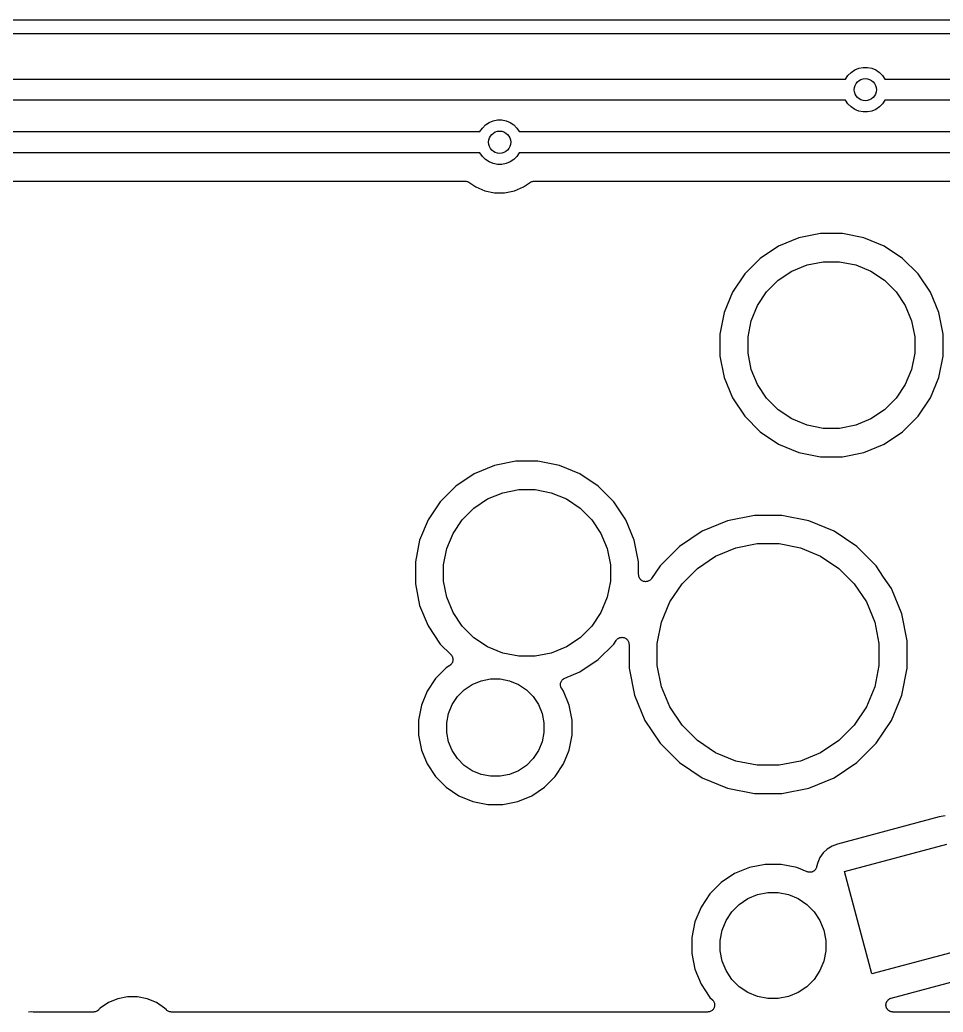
# Model space of a CAD drawing. Extents: x 0.5 to 11.2, y -6.4 to -1.8.
# Drawn here: x 8.626 to 9.279, y -4.149 to -3.446 of the extents above; entities that cross this region are included whole.
import ezdxf

# ---------------------------------------------------------------- set-up
doc = ezdxf.new("R2010")
doc.units = 0
doc.header["$MEASUREMENT"] = 0
doc.layers.add('BLACK', color=7, linetype='CONTINUOUS')

msp = doc.modelspace()

# ---------------------------------------------------------------- linework, layer by layer
at = {"layer": 'BLACK', "linetype": 'CONTINUOUS'}
for p, q in [((8.52667, -3.44589), (9.29028, -3.44589)), ((9.29028, -3.45589), (8.52667, -3.45589)), ((9.21202, -3.48532), (9.21422, -3.48313)), ((9.21422, -3.48313), (9.2168, -3.4814)), ((9.2168, -3.4814), (9.21966, -3.48022)), ((9.21966, -3.48022), (9.22271, -3.47961)), ((9.22271, -3.47961), (9.22581, -3.47961)), ((9.22581, -3.47961), (9.22885, -3.48022)), ((9.22885, -3.48022), (9.23172, -3.4814)), ((9.23172, -3.4814), (9.2343, -3.48313)), ((9.2343, -3.48313), (9.23649, -3.48532)), ((8.45819, -3.48786), (9.21033, -3.48786)), ((9.21033, -3.48786), (9.21202, -3.48532)), ((9.23649, -3.48532), (9.23819, -3.48786)), ((9.23819, -3.48786), (9.30323, -3.48786)), ((9.21033, -3.50286), (8.45819, -3.50286)), ((9.21202, -3.5054), (9.21033, -3.50286)), ((9.21422, -3.50759), (9.21202, -3.5054)), ((9.23649, -3.5054), (9.2343, -3.50759)), ((9.23819, -3.50286), (9.23649, -3.5054)), ((9.30183, -3.50286), (9.23819, -3.50286)), ((9.2168, -3.50931), (9.21422, -3.50759)), ((9.21966, -3.5105), (9.2168, -3.50931)), ((9.22271, -3.51111), (9.21966, -3.5105)), ((9.22581, -3.51111), (9.22271, -3.51111)), ((9.22885, -3.5105), (9.22581, -3.51111)), ((9.23172, -3.50931), (9.22885, -3.5105)), ((9.2343, -3.50759), (9.23172, -3.50931)), ((8.95529, -3.52031), (8.95787, -3.51859)), ((8.95787, -3.51859), (8.96073, -3.5174)), ((8.96073, -3.5174), (8.96377, -3.51679)), ((8.96377, -3.51679), (8.96688, -3.51679)), ((8.96688, -3.51679), (8.96992, -3.5174)), ((8.96992, -3.5174), (8.97279, -3.51859)), ((8.97279, -3.51859), (8.97536, -3.52031)), ((8.4583, -3.52504), (8.9514, -3.52504)), ((8.9514, -3.52504), (8.95309, -3.5225)), ((8.95309, -3.5225), (8.95529, -3.52031)), ((8.97536, -3.52031), (8.97756, -3.5225)), ((8.97756, -3.5225), (8.97925, -3.52504)), ((8.97925, -3.52504), (9.30268, -3.52504)), ((8.9514, -3.54004), (8.45975, -3.54004)), ((8.95309, -3.54258), (8.9514, -3.54004)), ((8.97925, -3.54004), (8.97756, -3.54258)), ((9.30128, -3.54004), (8.97925, -3.54004)), ((8.95529, -3.54478), (8.95309, -3.54258)), ((8.95787, -3.5465), (8.95529, -3.54478)), ((8.96073, -3.54769), (8.95787, -3.5465)), ((8.96377, -3.54829), (8.96073, -3.54769)), ((8.96992, -3.54769), (8.96688, -3.54829)), ((8.97279, -3.5465), (8.96992, -3.54769)), ((8.97536, -3.54478), (8.97279, -3.5465)), ((8.97756, -3.54258), (8.97536, -3.54478)), ((8.96688, -3.54829), (8.96377, -3.54829)), ((8.4653, -3.56004), (8.94062, -3.56004)), ((8.94062, -3.56004), (8.94063, -3.56004)), ((8.94063, -3.56004), (8.94063, -3.56004)), ((8.94063, -3.56004), (8.94063, -3.56004)), ((8.94063, -3.56004), (8.94069, -3.56004)), ((8.94069, -3.56004), (8.94115, -3.56009)), ((8.94115, -3.56009), (8.9416, -3.56014)), ((8.9416, -3.56014), (8.94163, -3.56015)), ((8.94163, -3.56015), (8.94166, -3.56015)), ((8.94166, -3.56015), (8.9421, -3.56029)), ((8.9421, -3.56029), (8.94254, -3.56043)), ((8.94254, -3.56043), (8.94256, -3.56044)), ((8.94256, -3.56044), (8.94259, -3.56045)), ((8.94259, -3.56045), (8.94299, -3.56067)), ((8.94299, -3.56067), (8.9434, -3.56089)), ((8.9434, -3.56089), (8.94839, -3.56422)), ((8.98226, -3.56422), (8.98725, -3.56089)), ((8.98725, -3.56089), (8.98726, -3.56088)), ((8.98726, -3.56088), (8.98731, -3.56085)), ((8.98726, -3.56088), (8.98726, -3.56088)), ((8.98726, -3.56088), (8.98726, -3.56088)), ((8.98731, -3.56085), (8.98772, -3.56063)), ((8.98772, -3.56063), (8.98813, -3.56042)), ((8.98813, -3.56042), (8.98815, -3.56041)), ((8.98815, -3.56041), (8.98818, -3.5604)), ((8.98818, -3.5604), (8.98862, -3.56027)), ((8.98862, -3.56027), (8.98906, -3.56014)), ((8.98906, -3.56014), (8.98909, -3.56014)), ((8.98909, -3.56014), (8.98912, -3.56013)), ((8.98912, -3.56013), (8.98957, -3.56009)), ((8.98957, -3.56009), (8.99003, -3.56004)), ((8.99003, -3.56004), (9.29458, -3.56004)), ((8.94839, -3.56422), (8.9549, -3.56692)), ((8.9549, -3.56692), (8.9618, -3.56829)), ((8.9618, -3.56829), (8.96885, -3.56829)), ((8.96885, -3.56829), (8.97575, -3.56692)), ((8.97575, -3.56692), (8.98226, -3.56422)), ((9.19251, -3.59712), (9.17723, -3.60016)), ((9.20808, -3.59712), (9.19251, -3.59712)), ((9.22335, -3.60016), (9.20808, -3.59712)), ((9.17723, -3.60016), (9.16285, -3.60612)), ((9.23774, -3.60612), (9.22335, -3.60016)), ((9.16285, -3.60612), (9.1499, -3.61477)), ((9.25069, -3.61477), (9.23774, -3.60612)), ((9.1499, -3.61477), (9.13889, -3.62578)), ((9.18307, -3.61939), (9.19448, -3.61712)), ((9.19448, -3.61712), (9.20611, -3.61712)), ((9.20611, -3.61712), (9.21752, -3.61939)), ((9.2617, -3.62578), (9.25069, -3.61477)), ((9.16265, -3.63031), (9.17232, -3.62384)), ((9.17232, -3.62384), (9.18307, -3.61939)), ((9.21752, -3.61939), (9.22826, -3.62384)), ((9.22826, -3.62384), (9.23794, -3.63031)), ((9.13889, -3.62578), (9.13023, -3.63873)), ((9.15442, -3.63853), (9.16265, -3.63031)), ((9.23794, -3.63031), (9.24616, -3.63853)), ((9.27035, -3.63873), (9.2617, -3.62578)), ((9.13023, -3.63873), (9.12427, -3.65312)), ((9.14796, -3.6482), (9.15442, -3.63853)), ((9.24616, -3.63853), (9.25263, -3.6482)), ((9.27631, -3.65312), (9.27035, -3.63873)), ((9.12427, -3.65312), (9.12124, -3.66839)), ((9.14351, -3.65895), (9.14796, -3.6482)), ((9.25263, -3.6482), (9.25708, -3.65895)), ((9.27935, -3.66839), (9.27631, -3.65312)), ((9.14124, -3.67036), (9.14351, -3.65895)), ((9.25708, -3.65895), (9.25935, -3.67036)), ((9.12124, -3.66839), (9.12124, -3.68396)), ((9.14124, -3.68199), (9.14124, -3.67036)), ((9.25935, -3.67036), (9.25935, -3.68199)), ((9.27935, -3.68396), (9.27935, -3.66839)), ((9.12124, -3.68396), (9.12427, -3.69924)), ((9.14351, -3.6934), (9.14124, -3.68199)), ((9.25935, -3.68199), (9.25708, -3.6934)), ((9.27631, -3.69924), (9.27935, -3.68396)), ((9.14796, -3.70415), (9.14351, -3.6934)), ((9.25708, -3.6934), (9.25263, -3.70415)), ((9.12427, -3.69924), (9.13023, -3.71362)), ((9.27035, -3.71362), (9.27631, -3.69924)), ((9.15442, -3.71382), (9.14796, -3.70415)), ((9.25263, -3.70415), (9.24616, -3.71382)), ((9.13023, -3.71362), (9.13889, -3.72657)), ((9.16265, -3.72205), (9.15442, -3.71382)), ((9.24616, -3.71382), (9.23794, -3.72205)), ((9.2617, -3.72657), (9.27035, -3.71362)), ((9.17232, -3.72851), (9.16265, -3.72205)), ((9.23794, -3.72205), (9.22826, -3.72851)), ((9.13889, -3.72657), (9.1499, -3.73758)), ((9.18307, -3.73296), (9.17232, -3.72851)), ((9.22826, -3.72851), (9.21752, -3.73296)), ((9.25069, -3.73758), (9.2617, -3.72657)), ((9.1499, -3.73758), (9.16285, -3.74623)), ((9.19448, -3.73523), (9.18307, -3.73296)), ((9.20611, -3.73523), (9.19448, -3.73523)), ((9.21752, -3.73296), (9.20611, -3.73523)), ((9.23774, -3.74623), (9.25069, -3.73758)), ((9.16285, -3.74623), (9.17723, -3.75219)), ((9.22335, -3.75219), (9.23774, -3.74623)), ((8.97691, -3.75842), (8.96163, -3.76146)), ((8.99248, -3.75842), (8.97691, -3.75842)), ((9.00775, -3.76146), (8.99248, -3.75842)), ((9.17723, -3.75219), (9.19251, -3.75523)), ((9.19251, -3.75523), (9.20808, -3.75523)), ((9.20808, -3.75523), (9.22335, -3.75219)), ((8.96163, -3.76146), (8.94725, -3.76742)), ((9.02214, -3.76742), (9.00775, -3.76146)), ((8.94725, -3.76742), (8.9343, -3.77607)), ((9.03509, -3.77607), (9.02214, -3.76742)), ((8.9343, -3.77607), (8.92329, -3.78708)), ((8.96747, -3.78069), (8.97888, -3.77842)), ((8.97888, -3.77842), (8.99051, -3.77842)), ((8.99051, -3.77842), (9.00192, -3.78069)), ((9.0461, -3.78708), (9.03509, -3.77607)), ((8.92329, -3.78708), (8.91463, -3.80003)), ((8.94705, -3.7916), (8.95672, -3.78514)), ((8.95672, -3.78514), (8.96747, -3.78069)), ((9.00192, -3.78069), (9.01267, -3.78514)), ((9.01267, -3.78514), (9.02234, -3.7916)), ((9.05475, -3.80003), (9.0461, -3.78708)), ((8.93882, -3.79983), (8.94705, -3.7916)), ((9.02234, -3.7916), (9.03056, -3.79983)), ((8.91463, -3.80003), (8.90868, -3.81441)), ((8.93236, -3.8095), (8.93882, -3.79983)), ((9.03056, -3.79983), (9.03703, -3.8095)), ((9.06071, -3.81441), (9.05475, -3.80003)), ((9.12673, -3.80053), (9.10881, -3.80795)), ((9.14576, -3.79674), (9.12673, -3.80053)), ((9.16516, -3.79674), (9.14576, -3.79674)), ((9.18419, -3.80053), (9.16516, -3.79674)), ((9.20212, -3.80795), (9.18419, -3.80053)), ((9.10881, -3.80795), (9.09267, -3.81873)), ((9.21825, -3.81873), (9.20212, -3.80795)), ((8.90868, -3.81441), (8.90564, -3.82969)), ((8.92791, -3.82025), (8.93236, -3.8095)), ((9.03703, -3.8095), (9.04148, -3.82025)), ((9.06375, -3.82969), (9.06071, -3.81441)), ((8.92564, -3.83166), (8.92791, -3.82025)), ((9.04148, -3.82025), (9.04375, -3.83166)), ((9.09267, -3.81873), (9.07895, -3.83245)), ((9.11828, -3.82568), (9.13257, -3.81976)), ((9.13257, -3.81976), (9.14773, -3.81674)), ((9.14773, -3.81674), (9.16319, -3.81674)), ((9.16319, -3.81674), (9.17836, -3.81976)), ((9.17836, -3.81976), (9.19265, -3.82568)), ((9.23197, -3.83245), (9.21825, -3.81873)), ((9.10542, -3.83427), (9.11828, -3.82568)), ((9.19265, -3.82568), (9.2055, -3.83427)), ((8.90564, -3.82969), (8.90564, -3.84526)), ((8.92564, -3.84329), (8.92564, -3.83166)), ((9.04375, -3.83166), (9.04375, -3.84329)), ((9.06375, -3.83873), (9.06375, -3.82969)), ((9.07895, -3.83245), (9.0729, -3.84151)), ((9.09449, -3.8452), (9.10542, -3.83427)), ((9.2055, -3.83427), (9.21644, -3.8452)), ((9.23728, -3.8404), (9.23197, -3.83245)), ((8.92791, -3.8547), (8.92564, -3.84329)), ((9.04375, -3.84329), (9.04148, -3.8547)), ((9.06379, -3.8392), (9.06375, -3.83873)), ((9.06384, -3.83969), (9.06379, -3.8392)), ((9.06384, -3.8397), (9.06384, -3.83969)), ((9.06384, -3.83969), (9.06384, -3.83969)), ((9.06398, -3.84015), (9.06384, -3.8397)), ((9.06412, -3.84062), (9.06398, -3.84015)), ((9.06412, -3.84063), (9.06412, -3.84062)), ((9.06435, -3.84106), (9.06412, -3.84063)), ((9.06412, -3.84063), (9.06412, -3.84063)), ((9.06458, -3.84148), (9.06435, -3.84106)), ((9.06458, -3.84149), (9.06458, -3.84148)), ((9.06458, -3.8415), (9.06458, -3.84149)), ((9.06489, -3.84187), (9.06458, -3.8415)), ((9.06519, -3.84224), (9.06489, -3.84187)), ((9.0652, -3.84225), (9.06519, -3.84224)), ((9.06557, -3.84256), (9.0652, -3.84225)), ((9.0652, -3.84225), (9.0652, -3.84225)), ((9.06594, -3.84287), (9.06557, -3.84256)), ((9.06595, -3.84287), (9.06594, -3.84287)), ((9.06638, -3.8431), (9.06595, -3.84287)), ((9.06595, -3.84287), (9.06595, -3.84287)), ((9.0668, -3.84333), (9.06638, -3.8431)), ((9.06681, -3.84334), (9.0668, -3.84333)), ((9.0668, -3.84333), (9.0668, -3.84333)), ((9.07105, -3.84314), (9.07062, -3.84336)), ((9.07147, -3.84292), (9.07105, -3.84314)), ((9.07148, -3.84292), (9.07147, -3.84292)), ((9.07149, -3.84291), (9.07148, -3.84292)), ((9.07186, -3.84261), (9.07149, -3.84291)), ((9.07224, -3.84231), (9.07186, -3.84261)), ((9.07225, -3.8423), (9.07224, -3.8423)), ((9.07224, -3.8423), (9.07224, -3.84231)), ((9.07255, -3.84194), (9.07225, -3.8423)), ((9.07287, -3.84156), (9.07255, -3.84194)), ((9.0729, -3.84151), (9.07287, -3.84155)), ((9.07287, -3.84155), (9.07287, -3.84155)), ((9.07287, -3.84155), (9.07287, -3.84155)), ((9.07287, -3.84155), (9.07287, -3.84156)), ((9.24275, -3.84859), (9.23728, -3.8404)), ((9.23728, -3.8404), (9.23728, -3.8404)), ((8.90564, -3.84526), (8.90868, -3.86053)), ((9.06728, -3.84348), (9.06681, -3.84334)), ((9.06773, -3.84362), (9.06728, -3.84348)), ((9.06774, -3.84362), (9.06773, -3.84362)), ((9.06774, -3.84363), (9.06774, -3.84362)), ((9.06823, -3.84368), (9.06774, -3.84363)), ((9.0687, -3.84373), (9.06823, -3.84368)), ((9.06871, -3.84373), (9.0687, -3.84373)), ((9.06919, -3.84368), (9.06871, -3.84373)), ((9.06871, -3.84373), (9.06871, -3.84373)), ((9.06967, -3.84364), (9.06919, -3.84368)), ((9.06968, -3.84364), (9.06967, -3.84364)), ((9.07015, -3.8435), (9.06968, -3.84364)), ((9.06968, -3.84364), (9.06968, -3.84364)), ((9.07061, -3.84337), (9.07015, -3.8435)), ((9.07062, -3.84336), (9.07061, -3.84337)), ((9.07061, -3.84337), (9.07061, -3.84337)), ((9.0859, -3.85806), (9.09449, -3.8452)), ((9.21644, -3.8452), (9.22503, -3.85806)), ((9.25018, -3.86651), (9.24275, -3.84859)), ((8.93236, -3.86545), (8.92791, -3.8547)), ((9.04148, -3.8547), (9.03703, -3.86545)), ((8.90868, -3.86053), (8.91463, -3.87492)), ((9.07998, -3.87235), (9.0859, -3.85806)), ((9.22503, -3.85806), (9.23095, -3.87235)), ((8.93882, -3.87512), (8.93236, -3.86545)), ((9.03703, -3.86545), (9.03056, -3.87512)), ((9.25396, -3.88554), (9.25018, -3.86651)), ((8.91463, -3.87492), (8.92329, -3.88787)), ((8.94705, -3.88335), (8.93882, -3.87512)), ((9.03056, -3.87512), (9.02234, -3.88335)), ((9.07696, -3.88751), (9.07998, -3.87235)), ((9.23095, -3.87235), (9.23396, -3.88751)), ((8.95672, -3.88981), (8.94705, -3.88335)), ((9.02234, -3.88335), (9.01267, -3.88981)), ((9.0461, -3.88787), (9.04781, -3.88531)), ((9.04781, -3.88531), (9.04784, -3.88527)), ((9.04784, -3.88526), (9.04816, -3.88488)), ((9.04784, -3.88527), (9.04784, -3.88526)), ((9.04784, -3.88527), (9.04784, -3.88527)), ((9.04784, -3.88527), (9.04784, -3.88527)), ((9.04816, -3.88488), (9.04846, -3.88452)), ((9.04846, -3.88452), (9.04847, -3.88452)), ((9.04847, -3.88451), (9.04886, -3.88421)), ((9.04847, -3.88452), (9.04847, -3.88451)), ((9.04886, -3.88421), (9.04923, -3.88391)), ((9.04923, -3.88391), (9.04923, -3.8839)), ((9.04923, -3.8839), (9.04924, -3.8839)), ((9.04924, -3.8839), (9.04966, -3.88368)), ((9.04966, -3.88368), (9.05009, -3.88346)), ((9.05009, -3.88346), (9.0501, -3.88345)), ((9.0501, -3.88345), (9.05056, -3.88332)), ((9.0501, -3.88345), (9.0501, -3.88345)), ((9.05056, -3.88332), (9.05103, -3.88318)), ((9.05103, -3.88318), (9.05103, -3.88318)), ((9.05103, -3.88318), (9.05104, -3.88318)), ((9.05104, -3.88318), (9.05152, -3.88314)), ((9.05152, -3.88314), (9.052, -3.88309)), ((9.052, -3.88309), (9.052, -3.88309)), ((9.052, -3.88309), (9.05201, -3.88309)), ((9.05201, -3.88309), (9.05249, -3.88314)), ((9.05249, -3.88314), (9.05297, -3.88319)), ((9.05297, -3.88319), (9.05297, -3.8832)), ((9.05297, -3.8832), (9.05298, -3.8832)), ((9.05298, -3.8832), (9.05344, -3.88334)), ((9.05344, -3.88334), (9.0539, -3.88348)), ((9.0539, -3.88348), (9.05391, -3.88349)), ((9.05391, -3.88349), (9.05391, -3.88349)), ((9.05391, -3.88349), (9.05434, -3.88372)), ((9.05434, -3.88372), (9.05476, -3.88395)), ((9.05476, -3.88395), (9.05476, -3.88395)), ((9.05476, -3.88395), (9.05477, -3.88395)), ((9.05477, -3.88395), (9.05514, -3.88426)), ((9.05514, -3.88426), (9.05551, -3.88457)), ((9.05551, -3.88457), (9.05552, -3.88457)), ((9.05552, -3.88457), (9.05552, -3.88458)), ((9.05552, -3.88458), (9.05582, -3.88495)), ((9.05582, -3.88495), (9.05613, -3.88532)), ((9.05613, -3.88532), (9.05613, -3.88533)), ((9.05613, -3.88533), (9.05613, -3.88534)), ((9.05613, -3.88534), (9.05636, -3.88575)), ((8.92329, -3.88787), (8.93079, -3.89537)), ((8.96747, -3.89426), (8.95672, -3.88981)), ((9.01267, -3.88981), (9.00192, -3.89426)), ((9.03509, -3.89888), (9.0461, -3.88787)), ((9.05636, -3.88575), (9.05659, -3.88619)), ((9.05659, -3.88619), (9.05659, -3.88619)), ((9.05659, -3.88619), (9.05659, -3.8862)), ((9.05659, -3.8862), (9.05673, -3.88666)), ((9.05673, -3.88666), (9.05687, -3.88712)), ((9.05687, -3.88712), (9.05687, -3.88713)), ((9.05687, -3.88713), (9.05687, -3.88713)), ((9.05687, -3.88713), (9.05692, -3.88762)), ((9.05692, -3.88762), (9.05696, -3.88809)), ((9.05696, -3.88809), (9.05696, -3.90495)), ((9.07696, -3.90298), (9.07696, -3.88751)), ((9.23396, -3.88751), (9.23396, -3.90298)), ((9.25396, -3.90495), (9.25396, -3.88554)), ((8.93079, -3.89537), (8.93082, -3.8954)), ((8.93082, -3.8954), (8.93082, -3.8954)), ((8.93082, -3.8954), (8.93082, -3.8954)), ((8.93082, -3.8954), (8.93084, -3.89542)), ((8.93084, -3.89542), (8.93114, -3.8958)), ((8.93114, -3.8958), (8.93143, -3.89616)), ((8.93143, -3.89616), (8.93144, -3.89618)), ((8.93144, -3.89618), (8.93145, -3.89619)), ((8.93145, -3.89619), (8.93167, -3.89661)), ((8.93167, -3.89661), (8.93189, -3.89703)), ((8.93189, -3.89703), (8.93189, -3.89704)), ((8.93189, -3.89704), (8.9319, -3.89705)), ((8.9319, -3.89705), (8.93203, -3.89751)), ((8.93203, -3.89751), (8.93217, -3.89796)), ((8.93221, -3.89943), (8.93216, -3.8999)), ((8.93217, -3.89796), (8.93217, -3.89798)), ((8.93217, -3.89798), (8.93217, -3.89799)), ((8.93217, -3.89799), (8.93221, -3.89845)), ((8.93221, -3.89845), (8.93226, -3.89893)), ((8.93226, -3.89896), (8.93221, -3.89943)), ((8.93226, -3.89893), (8.93225, -3.89895)), ((8.93225, -3.89895), (8.93226, -3.89896)), ((8.97888, -3.89653), (8.96747, -3.89426)), ((8.99051, -3.89653), (8.97888, -3.89653)), ((9.00192, -3.89426), (8.99051, -3.89653)), ((9.02214, -3.90753), (9.03509, -3.89888)), ((8.92757, -3.90471), (8.91998, -3.9123)), ((8.93003, -3.90307), (8.92757, -3.90471)), ((8.9304, -3.90277), (8.93003, -3.90307)), ((8.93077, -3.90247), (8.9304, -3.90277)), ((8.93078, -3.90246), (8.93077, -3.90247)), ((8.93079, -3.90245), (8.93078, -3.90246)), ((8.93109, -3.90208), (8.93079, -3.90245)), ((8.93139, -3.90172), (8.93109, -3.90208)), ((8.9314, -3.90171), (8.93139, -3.90172)), ((8.93141, -3.9017), (8.9314, -3.90171)), ((8.93163, -3.90128), (8.93141, -3.9017)), ((8.93186, -3.90086), (8.93163, -3.90128)), ((8.93187, -3.90084), (8.93186, -3.90085)), ((8.93186, -3.90085), (8.93186, -3.90086)), ((8.93201, -3.90038), (8.93187, -3.90084)), ((8.93215, -3.89993), (8.93201, -3.90038)), ((8.93216, -3.8999), (8.93215, -3.89992)), ((8.93215, -3.89992), (8.93215, -3.89993)), ((9.05696, -3.90495), (9.06075, -3.92398)), ((9.07998, -3.91814), (9.07696, -3.90298)), ((9.23396, -3.90298), (9.23095, -3.91814)), ((9.25018, -3.92398), (9.25396, -3.90495)), ((8.91998, -3.9123), (8.91403, -3.92122)), ((8.95223, -3.91388), (8.95888, -3.91256)), ((8.95888, -3.91256), (8.96567, -3.91256)), ((8.96567, -3.91256), (8.97233, -3.91388)), ((9.00929, -3.91374), (9.00959, -3.91338)), ((9.00959, -3.91338), (9.0099, -3.91301)), ((9.0099, -3.91301), (9.00991, -3.913)), ((9.00991, -3.913), (9.00992, -3.91299)), ((9.00992, -3.91299), (9.01029, -3.91269)), ((9.01029, -3.91269), (9.01065, -3.91239)), ((9.01065, -3.91239), (9.01067, -3.91239)), ((9.01067, -3.91239), (9.01068, -3.91238)), ((9.01068, -3.91238), (9.0111, -3.91216)), ((9.0111, -3.91216), (9.01151, -3.91193)), ((9.01151, -3.91193), (9.02214, -3.90753)), ((8.93552, -3.92505), (8.94032, -3.92025)), ((8.94032, -3.92025), (8.94596, -3.91648)), ((8.94596, -3.91648), (8.95223, -3.91388)), ((8.97233, -3.91388), (8.9786, -3.91648)), ((8.9786, -3.91648), (8.98424, -3.92025)), ((8.98424, -3.92025), (8.98904, -3.92505)), ((9.00843, -3.9165), (9.00848, -3.91602)), ((9.00843, -3.91651), (9.00843, -3.9165)), ((9.00843, -3.91653), (9.00843, -3.91651)), ((9.00847, -3.917), (9.00843, -3.91653)), ((9.00851, -3.91747), (9.00847, -3.917)), ((9.00848, -3.91602), (9.00853, -3.91556)), ((9.00852, -3.91748), (9.00851, -3.91747)), ((9.00852, -3.9175), (9.00852, -3.91748)), ((9.00865, -3.91795), (9.00852, -3.9175)), ((9.00853, -3.91553), (9.00867, -3.91508)), ((9.00853, -3.91554), (9.00853, -3.91553)), ((9.00853, -3.91556), (9.00853, -3.91554)), ((9.00878, -3.91841), (9.00865, -3.91795)), ((9.00867, -3.91508), (9.00881, -3.91462)), ((9.00879, -3.91842), (9.00878, -3.91841)), ((9.00879, -3.91843), (9.00879, -3.91842)), ((9.00901, -3.91885), (9.00879, -3.91843)), ((9.00881, -3.91462), (9.00882, -3.91461)), ((9.00882, -3.91461), (9.00883, -3.9146)), ((9.00883, -3.9146), (9.00905, -3.91418)), ((9.00923, -3.91927), (9.00901, -3.91885)), ((9.00905, -3.91418), (9.00928, -3.91376)), ((9.00925, -3.9193), (9.00923, -3.91927)), ((9.00927, -3.91933), (9.00925, -3.9193)), ((9.00925, -3.9193), (9.00925, -3.9193)), ((9.00925, -3.9193), (9.00925, -3.9193)), ((9.01053, -3.92122), (9.00927, -3.91933)), ((9.00928, -3.91376), (9.00929, -3.91375)), ((9.00929, -3.91375), (9.00929, -3.91374)), ((9.0859, -3.93243), (9.07998, -3.91814)), ((9.23095, -3.91814), (9.22503, -3.93243)), ((8.91403, -3.92122), (8.90992, -3.93113)), ((8.93175, -3.93069), (8.93552, -3.92505)), ((8.98904, -3.92505), (8.99281, -3.93069)), ((9.01463, -3.93113), (9.01053, -3.92122)), ((9.06075, -3.92398), (9.06817, -3.9419)), ((9.24821, -3.92872), (9.25018, -3.92398)), ((8.90992, -3.93113), (8.90783, -3.94165)), ((8.92915, -3.93696), (8.93175, -3.93069)), ((8.99281, -3.93069), (8.9954, -3.93696)), ((9.01673, -3.94165), (9.01463, -3.93113)), ((9.09449, -3.94528), (9.0859, -3.93243)), ((9.22503, -3.93243), (9.21644, -3.94528)), ((9.24275, -3.9419), (9.24821, -3.92872)), ((9.24821, -3.92872), (9.24821, -3.92872)), ((8.90783, -3.94165), (8.90783, -3.95237)), ((8.92783, -3.94361), (8.92915, -3.93696)), ((8.9954, -3.93696), (8.99673, -3.94361)), ((9.01673, -3.95237), (9.01673, -3.94165)), ((8.92783, -3.9504), (8.92783, -3.94361)), ((8.99673, -3.94361), (8.99673, -3.9504)), ((9.06817, -3.9419), (9.07895, -3.95803)), ((9.10542, -3.95622), (9.09449, -3.94528)), ((9.21644, -3.94528), (9.2055, -3.95622)), ((9.23197, -3.95803), (9.24275, -3.9419)), ((8.90783, -3.95237), (8.90992, -3.96289)), ((8.92915, -3.95706), (8.92783, -3.9504)), ((8.99673, -3.9504), (8.9954, -3.95706)), ((9.01463, -3.96289), (9.01673, -3.95237)), ((8.93175, -3.96333), (8.92915, -3.95706)), ((8.9954, -3.95706), (8.99281, -3.96333)), ((9.07895, -3.95803), (9.09267, -3.97175)), ((9.11828, -3.96481), (9.10542, -3.95622)), ((9.2055, -3.95622), (9.19265, -3.96481)), ((9.21825, -3.97175), (9.23197, -3.95803)), ((8.90992, -3.96289), (8.91403, -3.9728)), ((8.93552, -3.96897), (8.93175, -3.96333)), ((8.94032, -3.97377), (8.93552, -3.96897)), ((8.98904, -3.96897), (8.98424, -3.97377)), ((8.99281, -3.96333), (8.98904, -3.96897)), ((9.01053, -3.9728), (9.01463, -3.96289)), ((9.13257, -3.97073), (9.11828, -3.96481)), ((9.19265, -3.96481), (9.17836, -3.97073)), ((8.91403, -3.9728), (8.91998, -3.98172)), ((8.94596, -3.97754), (8.94032, -3.97377)), ((8.98424, -3.97377), (8.9786, -3.97754)), ((9.00457, -3.98172), (9.01053, -3.9728)), ((9.09267, -3.97175), (9.10881, -3.98253)), ((9.14773, -3.97374), (9.13257, -3.97073)), ((9.16319, -3.97374), (9.14773, -3.97374)), ((9.17836, -3.97073), (9.16319, -3.97374)), ((9.20212, -3.98253), (9.21825, -3.97175)), ((8.91998, -3.98172), (8.92757, -3.9893)), ((8.95223, -3.98013), (8.94596, -3.97754)), ((8.95888, -3.98146), (8.95223, -3.98013)), ((8.96567, -3.98146), (8.95888, -3.98146)), ((8.97233, -3.98013), (8.96567, -3.98146)), ((8.9786, -3.97754), (8.97233, -3.98013)), ((8.99699, -3.9893), (9.00457, -3.98172)), ((9.10881, -3.98253), (9.12673, -3.98996)), ((9.18419, -3.98996), (9.20212, -3.98253)), ((8.92757, -3.9893), (8.93649, -3.99526)), ((8.98807, -3.99526), (8.99699, -3.9893)), ((9.12673, -3.98996), (9.14576, -3.99374)), ((9.16516, -3.99374), (9.18419, -3.98996)), ((8.93649, -3.99526), (8.9464, -3.99936)), ((8.97816, -3.99936), (8.98807, -3.99526)), ((9.14576, -3.99374), (9.16516, -3.99374)), ((8.9464, -3.99936), (8.95692, -4.00146)), ((8.95692, -4.00146), (8.96764, -4.00146)), ((8.96764, -4.00146), (8.97816, -3.99936)), ((9.27659, -4.01019), (9.20462, -4.02947)), ((9.28073, -4.00951), (9.27659, -4.01019)), ((9.19736, -4.03303), (9.19449, -4.03572)), ((9.20071, -4.03095), (9.19736, -4.03303)), ((9.20462, -4.02947), (9.20071, -4.03095)), ((9.2096, -4.04897), (9.28204, -4.02956)), ((9.19219, -4.03892), (9.19056, -4.04251)), ((9.19449, -4.03572), (9.19219, -4.03892)), ((9.14216, -4.04608), (9.13169, -4.05041)), ((9.15327, -4.04387), (9.14216, -4.04608)), ((9.16459, -4.04387), (9.15327, -4.04387)), ((9.1757, -4.04608), (9.16459, -4.04387)), ((9.18305, -4.04912), (9.1757, -4.04608)), ((9.18929, -4.04696), (9.18911, -4.04731)), ((9.18949, -4.04663), (9.18929, -4.04696)), ((9.18953, -4.04654), (9.18949, -4.04663)), ((9.18957, -4.04645), (9.18953, -4.04654)), ((9.18969, -4.04608), (9.18957, -4.04645)), ((9.18982, -4.04571), (9.18969, -4.04608)), ((9.18984, -4.04564), (9.18982, -4.04571)), ((9.19056, -4.04251), (9.18984, -4.04564)), ((9.13169, -4.05041), (9.12228, -4.05671)), ((9.18343, -4.04924), (9.18305, -4.04912)), ((9.1838, -4.04937), (9.18343, -4.04924)), ((9.18389, -4.04938), (9.1838, -4.04937)), ((9.18399, -4.04941), (9.18389, -4.04938)), ((9.18438, -4.04945), (9.18399, -4.04941)), ((9.18476, -4.0495), (9.18438, -4.04945)), ((9.18486, -4.0495), (9.18476, -4.0495)), ((9.18496, -4.0495), (9.18486, -4.0495)), ((9.18535, -4.04947), (9.18496, -4.0495)), ((9.18574, -4.04945), (9.18535, -4.04947)), ((9.18583, -4.04942), (9.18574, -4.04945)), ((9.18593, -4.04941), (9.18583, -4.04942)), ((9.1863, -4.0493), (9.18593, -4.04941)), ((9.18668, -4.0492), (9.1863, -4.0493)), ((9.18677, -4.04916), (9.18668, -4.0492)), ((9.18686, -4.04913), (9.18677, -4.04916)), ((9.18721, -4.04895), (9.18686, -4.04913)), ((9.18756, -4.04878), (9.18721, -4.04895)), ((9.18764, -4.04872), (9.18756, -4.04878)), ((9.18773, -4.04867), (9.18764, -4.04872)), ((9.18803, -4.04843), (9.18773, -4.04867)), ((9.18834, -4.04819), (9.18803, -4.04843)), ((9.18841, -4.04812), (9.18834, -4.04819)), ((9.18848, -4.04806), (9.18841, -4.04812)), ((9.18873, -4.04776), (9.18848, -4.04806)), ((9.18899, -4.04747), (9.18873, -4.04776)), ((9.18904, -4.04738), (9.18899, -4.04747)), ((9.18911, -4.04731), (9.18904, -4.04738)), ((9.22901, -4.12142), (9.2096, -4.04897)), ((9.12228, -4.05671), (9.11427, -4.06472)), ((9.11427, -4.06472), (9.10797, -4.07413)), ((9.13503, -4.07224), (9.14117, -4.06814)), ((9.14117, -4.06814), (9.14799, -4.06531)), ((9.14799, -4.06531), (9.15524, -4.06387)), ((9.15524, -4.06387), (9.16262, -4.06387)), ((9.16262, -4.06387), (9.16987, -4.06531)), ((9.16987, -4.06531), (9.17669, -4.06814)), ((9.17669, -4.06814), (9.18284, -4.07224)), ((9.10797, -4.07413), (9.10364, -4.0846)), ((9.1298, -4.07747), (9.13503, -4.07224)), ((9.18284, -4.07224), (9.18806, -4.07747)), ((9.1257, -4.08361), (9.1298, -4.07747)), ((9.18806, -4.07747), (9.19216, -4.08361)), ((9.10364, -4.0846), (9.10143, -4.09571)), ((9.12287, -4.09043), (9.1257, -4.08361)), ((9.19216, -4.08361), (9.19499, -4.09043)), ((9.10143, -4.09571), (9.10143, -4.10703)), ((9.12143, -4.09768), (9.12287, -4.09043)), ((9.19499, -4.09043), (9.19643, -4.09768)), ((9.12143, -4.10506), (9.12143, -4.09768)), ((9.19643, -4.09768), (9.19643, -4.10506)), ((9.30145, -4.102), (9.22901, -4.12142)), ((9.10143, -4.10703), (9.10364, -4.11814)), ((9.12287, -4.11231), (9.12143, -4.10506)), ((9.19643, -4.10506), (9.19499, -4.11231)), ((9.1257, -4.11913), (9.12287, -4.11231)), ((9.19499, -4.11231), (9.19216, -4.11913)), ((9.10364, -4.11814), (9.10797, -4.12861)), ((9.1298, -4.12528), (9.1257, -4.11913)), ((9.19216, -4.11913), (9.18806, -4.12528)), ((9.24261, -4.1386), (9.30642, -4.1215)), ((9.10797, -4.12861), (9.11427, -4.13802)), ((9.13503, -4.1305), (9.1298, -4.12528)), ((9.14117, -4.1346), (9.13503, -4.1305)), ((9.18284, -4.1305), (9.17669, -4.1346)), ((9.18806, -4.12528), (9.18284, -4.1305)), ((8.70178, -4.13768), (8.69487, -4.13906)), ((8.70882, -4.13768), (8.70178, -4.13768)), ((8.71572, -4.13906), (8.70882, -4.13768)), ((9.11427, -4.13802), (9.11614, -4.1399)), ((9.14799, -4.13743), (9.14117, -4.1346)), ((9.15524, -4.13887), (9.14799, -4.13743)), ((9.16987, -4.13743), (9.16262, -4.13887)), ((9.17669, -4.1346), (9.16987, -4.13743)), ((8.68836, -4.14175), (8.68251, -4.14566)), ((8.69487, -4.13906), (8.68836, -4.14175)), ((8.72223, -4.14175), (8.71572, -4.13906)), ((8.72808, -4.14567), (8.72223, -4.14175)), ((9.11614, -4.1399), (9.11618, -4.13993)), ((9.11618, -4.13993), (9.11618, -4.13993)), ((9.11618, -4.13993), (9.11618, -4.13993)), ((9.11618, -4.13993), (9.11619, -4.13995)), ((9.11619, -4.13995), (9.11649, -4.14032)), ((9.11649, -4.14032), (9.11679, -4.14069)), ((9.11679, -4.14069), (9.11679, -4.1407)), ((9.11679, -4.1407), (9.1168, -4.14071)), ((9.1168, -4.14071), (9.11702, -4.14114)), ((9.11721, -4.14539), (9.11698, -4.14581)), ((9.11702, -4.14114), (9.11724, -4.14156)), ((9.11736, -4.14491), (9.11721, -4.14537)), ((9.11721, -4.14537), (9.11721, -4.14538)), ((9.11721, -4.14538), (9.11721, -4.14539)), ((9.11724, -4.14156), (9.11724, -4.14157)), ((9.11724, -4.14157), (9.11725, -4.14158)), ((9.11725, -4.14158), (9.11738, -4.14204)), ((9.1175, -4.14445), (9.11736, -4.14491)), ((9.11738, -4.14204), (9.11752, -4.1425)), ((9.11755, -4.14397), (9.1175, -4.14444)), ((9.1175, -4.14444), (9.1175, -4.14445)), ((9.1175, -4.14445), (9.1175, -4.14445)), ((9.11752, -4.1425), (9.11752, -4.1425)), ((9.11752, -4.1425), (9.11752, -4.14251)), ((9.11752, -4.14251), (9.11756, -4.14299)), ((9.1176, -4.14348), (9.11755, -4.14397)), ((9.11756, -4.14299), (9.1176, -4.14347)), ((9.1176, -4.14347), (9.1176, -4.14348)), ((9.1176, -4.14348), (9.1176, -4.14348)), ((9.16262, -4.13887), (9.15524, -4.13887)), ((9.2389, -4.1434), (9.23894, -4.14308)), ((9.23892, -4.14356), (9.2389, -4.1434)), ((9.23891, -4.14373), (9.23892, -4.14356)), ((9.23896, -4.14405), (9.23891, -4.14373)), ((9.23894, -4.14308), (9.23895, -4.14275)), ((9.23895, -4.14275), (9.23899, -4.14259)), ((9.23899, -4.14437), (9.23896, -4.14405)), ((9.23899, -4.14259), (9.239, -4.14243)), ((9.23904, -4.14453), (9.23899, -4.14437)), ((9.239, -4.14243), (9.2391, -4.14212)), ((9.23906, -4.14469), (9.23904, -4.14453)), ((9.23917, -4.145), (9.23906, -4.14469)), ((9.2391, -4.14212), (9.23917, -4.1418)), ((9.23917, -4.1418), (9.23924, -4.14165)), ((9.23927, -4.14531), (9.23917, -4.145)), ((9.23924, -4.14165), (9.23929, -4.14149)), ((9.23934, -4.14545), (9.23927, -4.14531)), ((9.23929, -4.14149), (9.23945, -4.14121)), ((9.2394, -4.14561), (9.23934, -4.14545)), ((9.23945, -4.14121), (9.23958, -4.14092)), ((9.23958, -4.14092), (9.23968, -4.14078)), ((9.23968, -4.14078), (9.23976, -4.14064)), ((9.23976, -4.14064), (9.23996, -4.14039)), ((9.23996, -4.14039), (9.24015, -4.14013)), ((9.24015, -4.14013), (9.24027, -4.14001)), ((9.24027, -4.14001), (9.24038, -4.13988)), ((9.24038, -4.13988), (9.24063, -4.13968)), ((9.24063, -4.13968), (9.24086, -4.13946)), ((9.24086, -4.13946), (9.24101, -4.13937)), ((9.24101, -4.13937), (9.24113, -4.13927)), ((9.24113, -4.13927), (9.24142, -4.13912)), ((9.24142, -4.13912), (9.24169, -4.13895)), ((9.24169, -4.13895), (9.24185, -4.13889)), ((9.24185, -4.13889), (9.242, -4.13881)), ((9.242, -4.13881), (9.2423, -4.13872)), ((9.2423, -4.13872), (9.24261, -4.1386)), ((8.63345, -4.14834), (8.63166, -4.14859)), ((8.63509, -4.14842), (8.63345, -4.14834)), ((8.63519, -4.14842), (8.63509, -4.14842)), ((8.63529, -4.14843), (8.63519, -4.14842)), ((8.63536, -4.14843), (8.63529, -4.14843)), ((8.67767, -4.14843), (8.63536, -4.14843)), ((8.67813, -4.14839), (8.67767, -4.14843)), ((8.67859, -4.14835), (8.67813, -4.14839)), ((8.67861, -4.14834), (8.67859, -4.14835)), ((8.67864, -4.14834), (8.67861, -4.14834)), ((8.67908, -4.1482), (8.67864, -4.14834)), ((8.67953, -4.14807), (8.67908, -4.1482)), ((8.67955, -4.14806), (8.67953, -4.14807)), ((8.67958, -4.14806), (8.67955, -4.14806)), ((8.67998, -4.14784), (8.67958, -4.14806)), ((8.68039, -4.14763), (8.67998, -4.14784)), ((8.68041, -4.14761), (8.68039, -4.14763)), ((8.68044, -4.1476), (8.68041, -4.14761)), ((8.68079, -4.1473), (8.68044, -4.1476)), ((8.68116, -4.14702), (8.68079, -4.1473)), ((8.68119, -4.14698), (8.68116, -4.14702)), ((8.68121, -4.14697), (8.68119, -4.14698)), ((8.68119, -4.14698), (8.68119, -4.14698)), ((8.68119, -4.14698), (8.68119, -4.14698)), ((8.68251, -4.14566), (8.68121, -4.14697)), ((8.72939, -4.14697), (8.72808, -4.14567)), ((8.72974, -4.14726), (8.72939, -4.14697)), ((8.7301, -4.14756), (8.72974, -4.14726)), ((8.73012, -4.14757), (8.7301, -4.14756)), ((8.73014, -4.14759), (8.73012, -4.14757)), ((8.73055, -4.14781), (8.73014, -4.14759)), ((8.73095, -4.14803), (8.73055, -4.14781)), ((8.73098, -4.14804), (8.73095, -4.14803)), ((8.731, -4.14805), (8.73098, -4.14804)), ((8.73144, -4.14818), (8.731, -4.14805)), ((8.73188, -4.14832), (8.73144, -4.14818)), ((8.73191, -4.14833), (8.73188, -4.14832)), ((8.73193, -4.14833), (8.73191, -4.14833)), ((8.73239, -4.14838), (8.73193, -4.14833)), ((8.73285, -4.14843), (8.73239, -4.14838)), ((8.7329, -4.14843), (8.73285, -4.14843)), ((8.73291, -4.14843), (8.7329, -4.14843)), ((8.73292, -4.14843), (8.73291, -4.14843)), ((8.73291, -4.14843), (8.73291, -4.14843)), ((9.1126, -4.14843), (8.73292, -4.14843)), ((9.11308, -4.14839), (9.1126, -4.14843)), ((9.11356, -4.14834), (9.11308, -4.14839)), ((9.11357, -4.14834), (9.11356, -4.14834)), ((9.11358, -4.14834), (9.11357, -4.14834)), ((9.11402, -4.1482), (9.11358, -4.14834)), ((9.11449, -4.14806), (9.11402, -4.1482)), ((9.1145, -4.14806), (9.11449, -4.14806)), ((9.11451, -4.14806), (9.1145, -4.14806)), ((9.11493, -4.14783), (9.11451, -4.14806)), ((9.11536, -4.14761), (9.11493, -4.14783)), ((9.11537, -4.1476), (9.11536, -4.1476)), ((9.11536, -4.1476), (9.11536, -4.14761)), ((9.11574, -4.1473), (9.11537, -4.1476)), ((9.11612, -4.14699), (9.11574, -4.1473)), ((9.11613, -4.14698), (9.11612, -4.14699)), ((9.11612, -4.14699), (9.11612, -4.14699)), ((9.11643, -4.14661), (9.11613, -4.14698)), ((9.11674, -4.14624), (9.11643, -4.14661)), ((9.11675, -4.14623), (9.11674, -4.14623)), ((9.11674, -4.14623), (9.11674, -4.14624)), ((9.11698, -4.14581), (9.11675, -4.14623)), ((9.23957, -4.14588), (9.2394, -4.14561)), ((9.23972, -4.14617), (9.23957, -4.14588)), ((9.23982, -4.1463), (9.23972, -4.14617)), ((9.23991, -4.14644), (9.23982, -4.1463)), ((9.24013, -4.14668), (9.23991, -4.14644)), ((9.24033, -4.14693), (9.24013, -4.14668)), ((9.24046, -4.14704), (9.24033, -4.14693)), ((9.24057, -4.14716), (9.24046, -4.14704)), ((9.24083, -4.14735), (9.24057, -4.14716)), ((9.24108, -4.14756), (9.24083, -4.14735)), ((9.24122, -4.14764), (9.24108, -4.14756)), ((9.24136, -4.14774), (9.24122, -4.14764)), ((9.24165, -4.14787), (9.24136, -4.14774)), ((9.24193, -4.14803), (9.24165, -4.14787)), ((9.24209, -4.14808), (9.24193, -4.14803)), ((9.24224, -4.14815), (9.24209, -4.14808)), ((9.24255, -4.14823), (9.24224, -4.14815)), ((9.24286, -4.14832), (9.24255, -4.14823)), ((9.24303, -4.14834), (9.24286, -4.14832)), ((9.24319, -4.14838), (9.24303, -4.14834)), ((9.24351, -4.1484), (9.24319, -4.14838)), ((9.24383, -4.14843), (9.24351, -4.1484)), ((9.2439, -4.14843), (9.24383, -4.14843)), ((9.47124, -4.14843), (9.2439, -4.14843))]:
    msp.add_line(p, q, dxfattribs=at)
at = {"layer": 'BLACK'}
for centre in [(9.22426, -3.49536), (8.96533, -3.53254)]:
    msp.add_circle(centre, 0.00787, dxfattribs=at)

doc.saveas('drawing.dxf')
